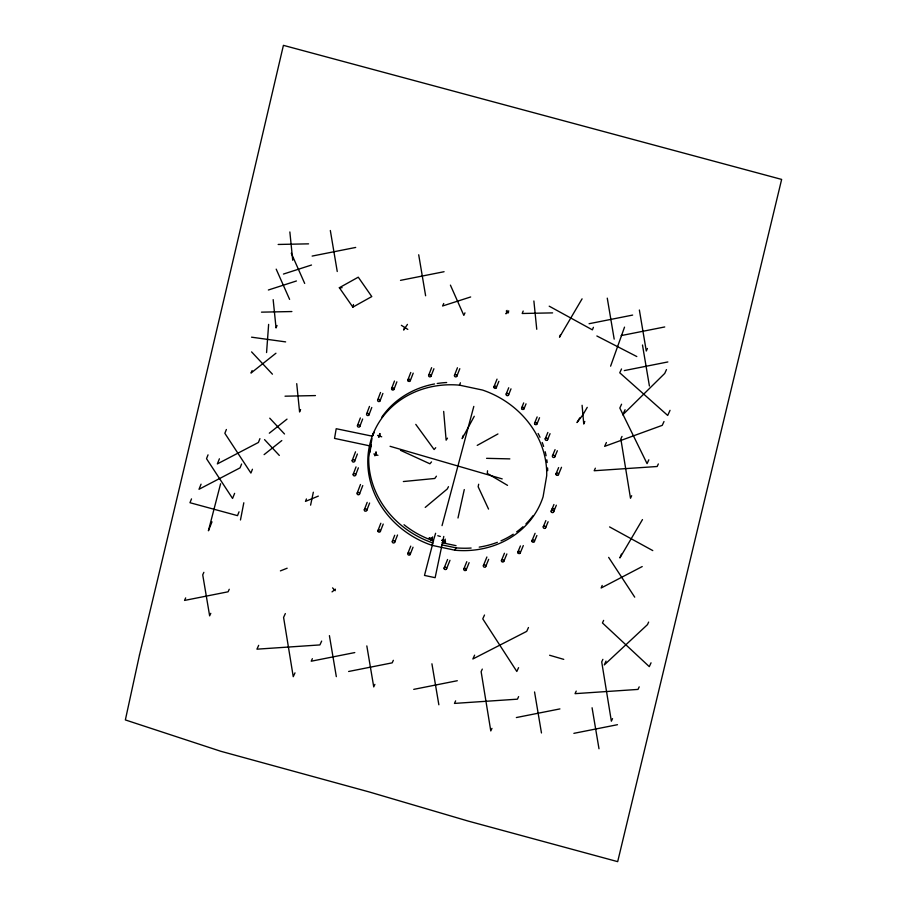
<?xml version="1.0" encoding="UTF-8"?>
<svg xmlns="http://www.w3.org/2000/svg" width="907" height="907" viewBox="0 0 907 907"><rect width="100%" height="100%" fill="white"/><g stroke="black" fill="none" stroke-linecap="round" stroke-linejoin="round"><path stroke-width="1.36" d="M266.567 352.551L268.631 324.4M487.524 470.79L487.32 473.409L507.535 485.358M371.949 438.671L368.752 457.287A90.666 81.63 21.8 0 0 432.911 542.953L424.487 575.423L435.133 577.691L443.784 536.434M369.954 452.162L371.235 444.679L370.68 446.063L334.536 438.398L336.202 428.716L372.369 436.199L374.115 432.424M240.468 519.983L243.813 502.773M478.669 484.236L478.159 486.753L488.544 509.088M457.99 517.999L464.282 489.565M310.591 505.154L313.334 492.218M352.857 307.122L371.779 296.578L358.265 277.179L339.354 287.723L352.857 307.122L353.469 304.503M431.959 545.334A90.666 81.63 21.8 0 1 368.866 448.942A90.666 81.63 21.8 0 1 459.475 385.158L482.547 390.055A90.666 81.63 21.8 0 1 546.694 475.744L543.078 496.832A90.666 81.63 21.8 0 1 455.031 550.232L431.959 545.334L435.609 533.271M442.038 525.641L473.805 406.404M463.25 435.394L462.162 438.625L474.27 416.268M610.604 366.167L624.526 327.132M366.643 413.875L369.489 406.404M368.922 414.964A1.27 1.134 20.1 0 0 367.652 413.263A1.27 1.134 20.1 0 0 366.768 415.032A1.27 1.134 20.1 0 0 368.922 414.964L371.779 407.481M357.494 425.44L360.362 417.934M359.784 426.517A1.27 1.134 20.1 0 0 358.514 424.827A1.27 1.134 20.1 0 0 357.63 426.585A1.27 1.134 20.1 0 0 359.784 426.517L362.653 419.023M352.222 460.461L355.521 451.811M377.663 399.976L380.532 392.482M354.569 461.414A1.27 1.145 20.1 0 0 353.186 459.781A1.27 1.145 20.1 0 0 352.426 461.606A1.27 1.145 20.1 0 0 354.569 461.414L357.392 453.999M380.022 400.917A1.27 1.134 20.2 0 0 378.627 399.295A1.27 1.134 20.2 0 0 377.879 401.121A1.27 1.134 20.2 0 0 380.022 400.917L382.89 393.423M353.208 474.293L356.032 466.89M355.555 475.245A1.27 1.145 20.1 0 0 354.172 473.624A1.27 1.145 20.1 0 0 353.413 475.449A1.27 1.145 20.1 0 0 355.555 475.245L358.378 467.842M357.188 493.091L360.487 484.474M359.467 494.179A1.27 1.145 20.2 0 0 358.197 492.478A1.27 1.145 20.2 0 0 357.301 494.247A1.27 1.145 20.2 0 0 359.467 494.179L362.766 485.562M391.586 388.525L394.477 381.019M393.989 389.341L396.869 381.824M364.342 509.711L367.176 502.342M366.779 510.38L369.614 503.022M306.43 498.963L305.489 501.39L318.334 496.106M407.855 379.988L410.769 372.471M410.304 380.657L413.207 373.14M377.97 530.584L380.827 523.248M380.362 531.411L383.219 524.065M428.694 375.192L431.63 367.664M430.984 376.269A1.27 1.134 20.9 0 0 429.703 374.58A1.27 1.134 20.9 0 0 428.83 376.337A1.27 1.134 20.9 0 0 430.984 376.269L433.909 368.752M392.334 541.354L394.715 535.255M394.67 542.318A1.27 1.145 21 0 0 393.298 540.685A1.27 1.145 21 0 0 392.527 542.511A1.27 1.145 21 0 0 394.67 542.318L397.538 535.005M454.486 375.271L457.445 367.754M456.833 376.224A1.27 1.134 21.2 0 0 455.45 374.602A1.27 1.134 21.2 0 0 454.702 376.416A1.27 1.134 21.2 0 0 456.833 376.224L459.804 368.695M407.867 553.429L410.746 546.127M410.134 554.54A1.27 1.145 21.3 0 0 408.887 552.828A1.27 1.145 21.3 0 0 407.98 554.596A1.27 1.145 21.3 0 0 410.134 554.54L413.025 547.238M404.647 327.518L403.638 330.046L407.447 324.389M277.032 325.477L276.045 327.949L273.166 299.639M300.58 409.51L299.593 411.982L296.725 383.661M459.475 385.158L460.416 382.799M523.18 311.033L522.194 313.493L552.601 312.881M493.907 386.915L497.036 379.126M496.242 387.856A1.27 1.134 21.9 0 0 495.075 386.099A1.27 1.134 21.9 0 0 494.077 387.788A1.27 1.134 21.9 0 0 496.242 387.856L498.861 381.325M441.607 544.824L455.983 547.851A90.666 81.63 21.8 0 0 471.118 548.032M455.031 550.232L455.983 547.851M208.043 454.849L206.513 458.681L232.566 498.453L234.618 493.34M191.513 498.884L189.971 502.716L237.509 515.641L239.04 511.809M201.059 484.168L199.007 489.281L240.06 467.853L241.602 464.01M226.387 429.476L224.845 433.308L250.91 473.08L252.441 469.248M219.403 458.795L217.351 463.908L258.404 442.469L259.935 438.637M220.605 483.748L208.417 530.776L212 521.831M444.158 567.986L447.582 559.483M446.55 568.825L449.974 560.322M560.526 334.638L559.506 337.189L582.079 298.845M593.416 327.302L592.384 329.853L549.2 306.181M602.191 585.434L601.16 587.997L642.213 566.558M621.431 554.098L619.889 557.93L642.473 519.575M506.197 394.001L508.725 387.754M508.487 395.089A1.27 1.134 22.2 0 0 507.206 393.4A1.27 1.134 22.2 0 0 506.333 395.157A1.27 1.134 22.2 0 0 508.487 395.089L511.004 388.842M584.8 421.472L583.757 424.045L582.09 405.282M463.828 568.961L466.788 561.682M466.164 569.936A1.27 1.145 22.4 0 0 464.803 568.292A1.27 1.145 22.4 0 0 464.033 570.118A1.27 1.145 22.4 0 0 466.164 569.936L469.123 562.657M521.65 407.878L523.69 402.889M523.997 408.83L526.037 403.842M483.42 565.492L486.9 557M485.687 566.614A1.27 1.145 22.7 0 0 484.44 564.891A1.27 1.145 22.7 0 0 483.533 566.66A1.27 1.145 22.7 0 0 485.687 566.614L488.669 559.336M534.586 423.138L537.148 416.925M536.989 423.954L539.54 417.73M545.277 438.648L547.851 432.446M547.499 439.872A1.27 1.134 23.1 0 0 546.331 438.104A1.27 1.134 23.1 0 0 545.334 439.804A1.27 1.134 23.1 0 0 547.499 439.872L550.061 433.671M501.446 560.526L504.451 553.236M503.873 561.229L506.877 553.939M552.488 455.824L555.061 449.645M554.767 456.913A1.27 1.134 23.3 0 0 553.485 455.212A1.27 1.134 23.3 0 0 552.624 456.981A1.27 1.134 23.3 0 0 554.767 456.913L557.34 450.734M517.886 552.023L520.414 545.946M520.267 552.885L523.305 545.583M556.059 473.737L558.633 467.581M558.406 474.69L561.501 467.298M532.024 540.606L535.073 533.305M534.348 541.604L536.887 535.515M543.304 526.706L545.855 520.595M551.195 511.117L553.939 504.496M545.572 527.84A1.27 1.145 23.6 0 0 544.325 526.105A1.27 1.145 23.6 0 0 543.418 527.863A1.27 1.145 23.6 0 0 545.572 527.84L548.123 521.74M553.621 511.831L556.354 505.222M185.674 597.906L184.529 600.434L228.099 591.795L229.244 589.267M203.871 572.328L202.726 574.857L209.642 615.853L210.787 613.325M312.359 658.686L311.214 661.214L354.784 652.575M374.886 684.377L373.741 686.905L366.825 645.909M393.343 660.319L392.198 662.847L348.628 671.486M647.417 348.481L646.283 351.009L639.367 310.013M252.123 370.555L250.99 373.06L275.943 353.231M258.676 645.342L256.93 649.174L319.91 644.922L321.656 641.09M285.342 613.574L283.585 617.406L293.244 676.69L295.002 672.858M443.738 303.494L442.593 305.988L470.665 296.963M464.974 312.858L463.828 315.364L450.416 285.127M484.508 615.025L482.762 618.857L516.82 671.486L518.577 667.654M474.622 655.149L472.864 658.981L526.718 631.363L528.464 627.519M455.631 700.862L454.464 703.413L517.443 699.172L518.611 696.61M482.297 669.094L481.129 671.645L490.789 730.929L491.957 728.378M621.522 368.968L619.764 372.8L667.699 415.44L670.035 410.327M621.578 404.216L619.821 408.048L647.065 463.647L648.822 459.815M606.398 442.525L604.652 446.357L662.246 425.349L664.003 421.517M595.355 468.193L594.176 470.744L657.156 466.504L658.335 463.942M625.082 409.715L622.735 414.828L664.729 373.423L666.475 369.591M622.009 436.426L620.841 438.977L630.501 498.26L631.669 495.71M603.62 620.388L602.452 622.95L649.287 666.634L651.045 662.802M576.217 691.1L575.049 693.662L638.029 689.411L639.197 686.86M602.883 659.344L601.715 661.895L611.363 721.178L612.531 718.616M606.023 661.112L604.266 664.944L647.462 624.64L648.641 622.077M430.95 540.402L432.639 536.91M443.614 542.658L445.303 539.166M448.477 486.674L447.242 489.009L425.224 507.41M579.698 417.9L577.011 422.571L582.929 414.771L587.237 407.356M508.759 310.863L505.936 313.822L506.934 311.974M447.468 438.149L446.131 440.167L443.67 411.404M436.426 476.186L434.782 478.477L403.354 481.538M431.528 461.901L429.907 463.794L400.486 450.303M435.723 447.707L434.124 449.532L415.78 424.374M508.623 311.917L508.135 313.017L506.299 311.056L507.104 310.398M332.041 591.874L335.431 589.176M269.311 433.195L287.009 419.125M264.107 454.622L281.805 440.564M477.218 445.382L497.943 433.954M280.399 570.888L287.156 568.213M283.449 274.061L311.509 265.025M268.37 290.002L296.43 280.977M312.133 256.08L355.703 247.441M400.509 280.354L444.079 271.715M589.074 323.72L632.644 315.08M621.17 335.59L664.74 326.951M624.288 370.589L667.858 361.95M413.728 689.365L457.298 680.726M516.355 717.55L559.925 708.911M573.87 733.344L617.452 724.704M278.166 244.459L308.573 243.847M261.477 312.155L291.884 311.543M285.025 396.189L315.443 395.577M339.354 287.723L342.132 287.689M486.571 458.33L509.836 458.885M251.545 337.177L285.637 341.894M442.151 542.726L456.04 545.674M390.078 446.301L502.206 478.907M437.775 535.72L440.326 536.468M549.608 655.251L563.757 659.366M377.618 435.451L381.711 436.811M373.843 453.965L377.936 455.325M596.851 335.975L636.805 356.553M609.583 526.922L652.779 550.594M401.37 325.318L407.799 329.411M251.59 351.893L272.429 374.183M269.742 418.184L284.515 433.988M264.538 439.612L279.322 455.427M332.563 587.872L335.227 590.718M608.654 557.386L634.719 597.157M291.272 253.2L304.684 283.426M276.193 269.141L289.605 299.378M642.485 345.011L649.412 386.008M607.271 298.142L614.186 339.139M592.078 707.766L598.994 748.763M534.552 691.962L541.468 732.969M418.705 254.776L425.621 295.773M431.925 663.788L438.852 704.784M330.329 230.503L337.245 271.499M329.411 635.637L336.327 676.633M533.883 300.977L536.751 329.286M289.855 231.943L292.723 260.252M532.999 515.72A90.666 81.63 21.8 0 1 525.924 523.906M522.965 526.729A90.666 81.63 21.8 0 1 516.65 531.865M513.237 534.212A90.666 81.63 21.8 0 1 501.004 540.821M497.353 542.318A90.666 81.63 21.8 0 1 479.213 547.125M372.38 436.176A90.666 81.63 21.8 0 1 373.718 432.424M381.847 417.073A90.666 81.63 21.8 0 1 434.544 383.956M437.197 383.502A90.666 81.63 21.8 0 1 446.663 382.516M538.123 433.489A90.666 81.63 21.8 0 1 539.994 437.287M542.205 442.469A90.666 81.63 21.8 0 1 543.622 446.425M545.175 451.731A90.666 81.63 21.8 0 1 546.093 455.733M546.808 459.792A90.666 81.63 21.8 0 1 547.17 462.525M547.601 467.967A90.666 81.63 21.8 0 1 547.669 470.676M433.58 540.901A88.24 79.442 21.8 0 1 404.012 524.722M552.023 510.278A1.27 1.145 23.6 0 1 552.442 508.725A1.27 1.145 23.6 0 1 554.154 509.235A1.27 1.145 23.6 0 1 553.746 510.788M139.497 654.945L125.359 719.931L220.764 751.268L369.285 791.97L468.205 821.084L617.678 861.65L781.641 179.416L283.415 45.35C235.831 248.643 188.407 451.981 139.497 654.945M379.806 433.569L378.627 437.253L380.033 436.256L379.806 433.569M376.031 452.083L374.852 455.768L376.258 454.77L376.031 452.083M431.947 538.339L429.045 538.01L432.945 539.835L431.947 538.339M444.611 540.595L441.709 540.266L445.609 542.091L444.611 540.595M556.104 474.622A1.27 1.134 23.5 0 0 558.259 474.951A1.27 1.134 23.5 0 0 557.34 473.069A1.27 1.134 23.5 0 0 556.104 474.622M534.699 424.023A1.27 1.134 22.8 0 0 536.853 424.215A1.27 1.134 22.8 0 0 535.81 422.39A1.27 1.134 22.8 0 0 534.699 424.023M521.695 408.762A1.27 1.134 22.5 0 0 523.849 409.08A1.27 1.134 22.5 0 0 522.931 407.209A1.27 1.134 22.5 0 0 521.695 408.762M408.025 380.861A1.27 1.134 20.6 0 0 410.191 380.929A1.27 1.134 20.6 0 0 409.034 379.171A1.27 1.134 20.6 0 0 408.025 380.861M391.688 389.409A1.27 1.134 20.4 0 0 393.853 389.602A1.27 1.134 20.4 0 0 392.822 387.788A1.27 1.134 20.4 0 0 391.688 389.409M364.501 510.596A1.27 1.145 20.4 0 0 366.666 510.652A1.27 1.145 20.4 0 0 365.521 508.884A1.27 1.145 20.4 0 0 364.501 510.596M378.06 531.479A1.27 1.145 20.7 0 0 380.237 531.672A1.27 1.145 20.7 0 0 379.217 529.835A1.27 1.145 20.7 0 0 378.06 531.479M444.249 568.87A1.27 1.145 22.1 0 0 446.414 569.086A1.27 1.145 22.1 0 0 445.405 567.238A1.27 1.145 22.1 0 0 444.249 568.87M501.594 561.41A1.27 1.145 23 0 0 503.759 561.501A1.27 1.145 23 0 0 502.625 559.71A1.27 1.145 23 0 0 501.594 561.41M517.976 552.919A1.27 1.145 23.3 0 0 520.13 553.145A1.27 1.145 23.3 0 0 519.133 551.297A1.27 1.145 23.3 0 0 517.976 552.919M532.046 541.502A1.27 1.145 23.4 0 0 534.189 541.864A1.27 1.145 23.4 0 0 533.316 539.96A1.27 1.145 23.4 0 0 532.046 541.502M551.343 512.002A1.27 1.145 23.6 0 0 553.497 512.104A1.27 1.145 23.6 0 0 552.374 510.312A1.27 1.145 23.6 0 0 551.343 512.002"/></g></svg>
